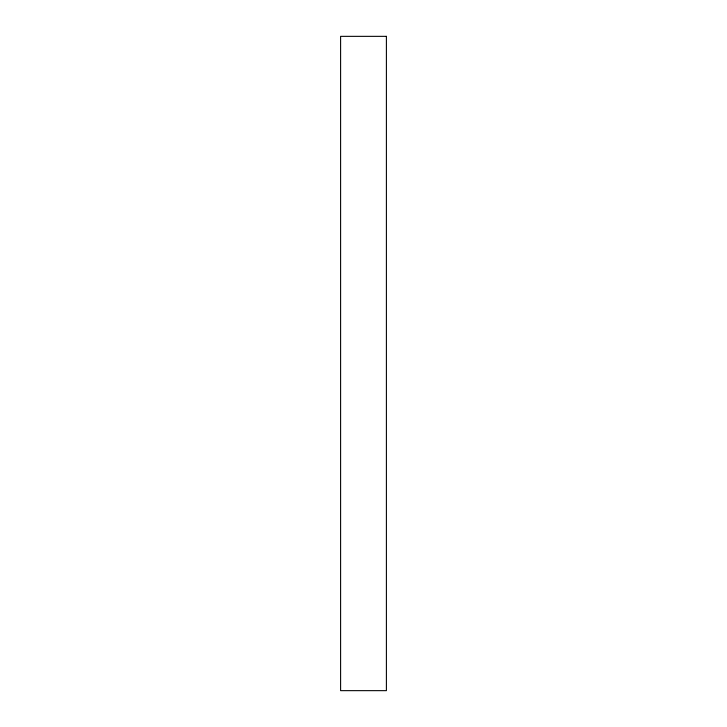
<?xml version="1.0" encoding="UTF-8"?>
<svg xmlns="http://www.w3.org/2000/svg" width="727" height="727" viewBox="0 0 727 727"><rect width="100%" height="100%" fill="white"/><g stroke="black" fill="none" stroke-linecap="round" stroke-linejoin="round"><path stroke-width="1.09" d="M386.4 36.35L340.599 36.35L340.599 690.65L386.4 690.65L386.4 36.35"/></g></svg>
